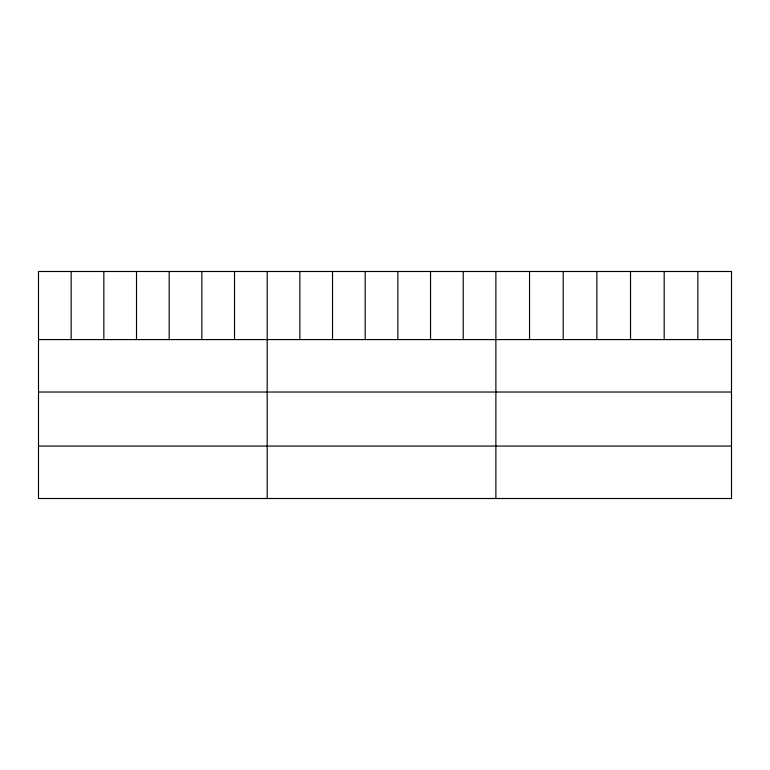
<?xml version="1.0" encoding="UTF-8"?>
<svg xmlns="http://www.w3.org/2000/svg" width="770" height="770" viewBox="0 0 770 770"><rect width="100%" height="100%" fill="white"/><g stroke="black" fill="none" stroke-linecap="round" stroke-linejoin="round"><path stroke-width="1.16" d="M38.5 339.58L731.5 339.58M38.5 392.026L731.5 392.026M38.5 446.061L731.5 446.061M697.841 271.492L697.841 339.58M664.183 271.492L664.183 339.58M630.524 271.492L630.524 339.58M596.856 271.492L596.856 339.58M563.197 271.492L563.197 339.58M529.539 271.492L529.539 339.58M495.88 271.492L495.88 498.508M463.213 271.492L463.213 339.58M430.536 271.492L430.536 339.58M397.869 271.492L397.869 339.58M365.201 271.492L365.201 339.58M332.534 271.492L332.534 339.58M299.857 271.492L299.857 339.58M267.19 271.492L267.19 498.508M234.523 271.492L234.523 339.58M201.846 271.492L201.846 339.58M169.179 271.492L169.179 339.58M136.511 271.492L136.511 339.58M103.844 271.492L103.844 339.58M71.167 271.492L71.167 339.58M731.5 271.492L38.5 271.492L38.5 498.508L731.5 498.508L731.5 271.492"/></g></svg>
